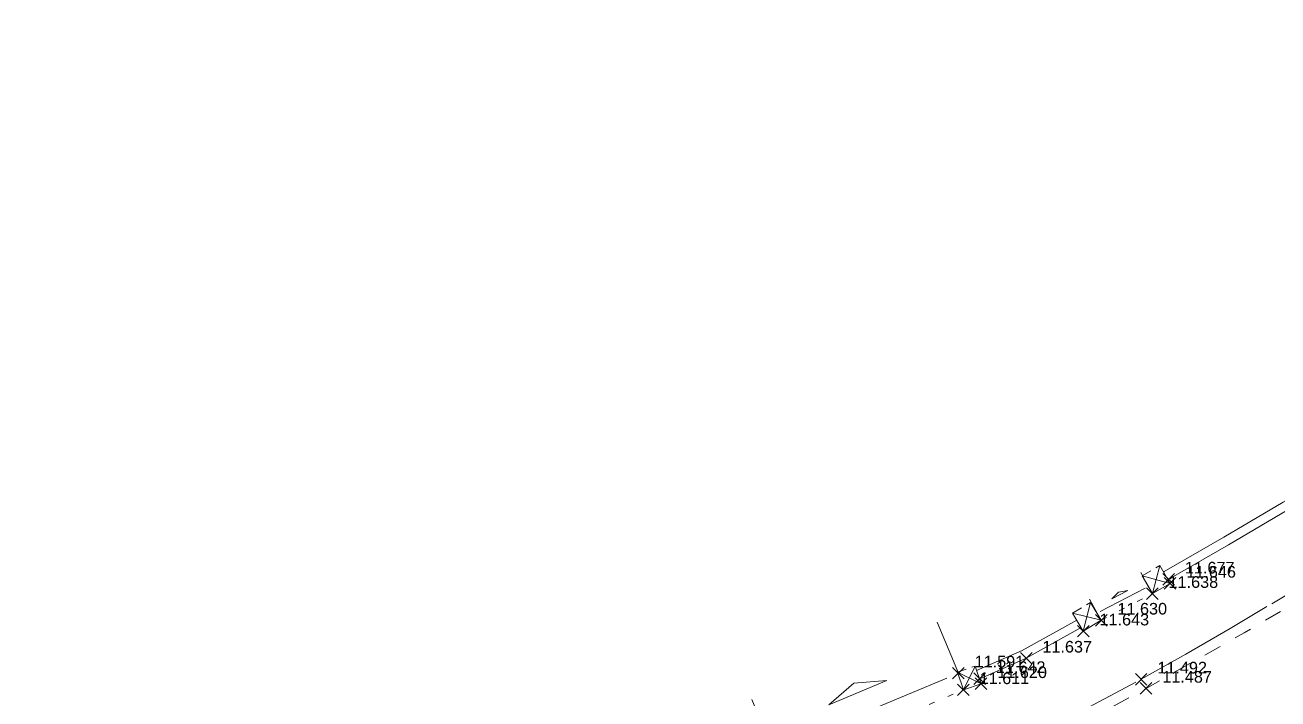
# Model space of a CAD drawing. Header units: metres. Extents: x 1224602 to 1224842, y 7187490 to 7187733.
# Drawn here: x 1224791.57 to 1224813.13, y 7187611.93 to 7187623.53 of the extents above; entities that cross this region are included whole.
import ezdxf

# ---------------------------------------------------------------- set-up
doc = ezdxf.new("R2010")
doc.units = ezdxf.units.M
doc.header["$PDMODE"] = 3
doc.header["$PDSIZE"] = 0.1
for name, pattern in [('LL_0822', [2.5, 2.5, 0]), ('LL_0824', [0.35, 0.1, -0.25]), ('LL_0829', [0.6, 0.3, -0.3]), ('SL_1146', [2.5, 2.5, 0]), ('Socle_Continu', [2.5, 2.5, 0])]:
    doc.linetypes.add(name, pattern=pattern)
for name, color, linetype, lineweight in [('CLOTU_SCS', 212, 'Socle_Continu', 13), ('SIGTA_SCI', 7, 'Socle_Continu', 13), ('SIGTO_SCI', 255, 'Socle_Continu', 13), ('VOIRI_SCS', 7, 'Socle_Continu', 13)]:
    doc.layers.add(name, color=color, linetype=linetype, lineweight=lineweight)
doc.styles.get("Standard").update_dxf_attribs({"font": 'arial.ttf'})

# ---------------------------------------------------------------- blocks, each defined once
blk = doc.blocks.new('YP_1521')
at = {"layer": 'SIGTO_SCI', "color": 7, "linetype": 'Socle_Continu'}
blk.add_point((0, 0), dxfattribs=at)
at = {"layer": 'SIGTA_SCI', "linetype": 'Socle_Continu'}
blk.add_attdef('ALT', (0.278, 0.099), '', height=0.2, dxfattribs=at)
at = {"layer": 'SIGTA_SCI', "linetype": 'Socle_Continu', "flags": 9}
blk.add_attdef('CALQUE_ALT', (1.69, -1.18), '', height=0.2, dxfattribs=at)
at = {"layer": 'SIGTO_SCI', "linetype": 'Socle_Continu', "flags": 9}
for tag, p in [('ID', (1.69, 0.105)), ('NATURE', (1.69, -0.216)), ('FAMILLE', (1.69, -0.538)), ('CALQUE', (1.69, -0.859)), ('PCRS', (1.69, -1.823))]:
    blk.add_attdef(tag, p, '', height=0.2, dxfattribs=at)
blk = doc.blocks.new('SP_1162')
at = {"layer": 'CLOTU_SCS', "linetype": 'Socle_Continu'}
for p, q in [((0, 0), (1, 1)), ((0, 1), (1, 0))]:
    blk.add_line(p, q, dxfattribs=at)
at = {"layer": 'CLOTU_SCS', "linetype": 'Socle_Continu', "flags": 128}
blk.add_lwpolyline([(1, 0), (0, 0), (0, 1), (1, 1)], close=True, dxfattribs=at)
at = {"layer": 'CLOTU_SCS', "linetype": 'Socle_Continu', "flags": 9}
for tag, p in [('NATURE', (1.089, -0.022)), ('ID', (1.089, 0.299)), ('CALQUE', (1.089, -0.665)), ('FAMILLE', (1.089, -0.344)), ('PCRS', (1.089, -0.986))]:
    blk.add_attdef(tag, p, '', height=0.2, dxfattribs=at)
blk = doc.blocks.new('SP_1161')
at = {"layer": 'CLOTU_SCS', "linetype": 'Socle_Continu'}
for p, q in [((0, 0), (0, 0.2745)), ((1, 0.2745), (1, 0)), ((0.5, 0.1545), (0.3438, 0.103)), ((0.6563, 0.103), (0.5, 0.1545)), ((0.3438, 0.103), (0.6563, 0.103)), ((0.0625, 0), (0.9375, 0))]:
    blk.add_line(p, q, dxfattribs=at)
at = {"layer": 'CLOTU_SCS', "linetype": 'Socle_Continu', "flags": 9}
for tag, p in [('ID', (1.3598, 0.3853)), ('NATURE', (1.3598, 0.0641)), ('FAMILLE', (1.3598, -0.2572)), ('CALQUE', (1.3598, -0.5785)), ('PCRS', (1.3598, -0.8998))]:
    blk.add_attdef(tag, p, '', height=0.2, dxfattribs=at)

msp = doc.modelspace()

# ---------------------------------------------------------------- linework, layer by layer
at = {"layer": 'CLOTU_SCS', "linetype": 'SL_1146', "flags": 128}
for points in [[(1224811.158, 7187614.11), (1224811.17, 7187614.117), (1224812.197, 7187614.709), (1224813.216, 7187615.311), (1224813.495, 7187615.48), (1224814.222, 7187615.932), (1224815.219, 7187616.571), (1224816.624, 7187617.493), (1224816.896, 7187617.675), (1224817.718, 7187618.249), (1224818.117, 7187618.547), (1224818.505, 7187618.857), (1224819.447, 7187619.681), (1224820.294, 7187620.433), (1224821.763, 7187621.758), (1224822.486, 7187622.431), (1224823.145, 7187623.065), (1224823.197, 7187623.115), (1224823.897, 7187623.812), (1224824.584, 7187624.521), (1224825.257, 7187625.243), (1224825.918, 7187625.978), (1224826.523, 7187626.678), (1224827.109, 7187627.393), (1224827.67, 7187628.127), (1224827.938, 7187628.501), (1224828.025, 7187628.628), (1224828.196, 7187628.881), (1224828.446, 7187629.268), (1224828.687, 7187629.661), (1224828.919, 7187630.06), (1224829.141, 7187630.464), (1224829.355, 7187630.873), (1224829.56, 7187631.286), (1224829.946, 7187632.128), (1224830.138, 7187632.587), (1224830.319, 7187633.05), (1224830.49, 7187633.517), (1224830.648, 7187633.988), (1224830.792, 7187634.463), (1224830.923, 7187634.941), (1224831.04, 7187635.422), (1224831.144, 7187635.922), (1224831.226, 7187636.394), (1224831.295, 7187636.884), (1224831.351, 7187637.376), (1224831.393, 7187637.871), (1224831.423, 7187638.367), (1224831.44, 7187638.864), (1224831.447, 7187639.362), (1224831.444, 7187639.859), (1224831.422, 7187640.611), (1224831.38, 7187641.362), (1224831.319, 7187642.111), (1224831.239, 7187642.859), (1224831.175, 7187643.367), (1224831.142, 7187643.605), (1224831.025, 7187644.348), (1224830.879, 7187645.084), (1224830.793, 7187645.447), (1224830.696, 7187645.806), (1224830.554, 7187646.275), (1224830.396, 7187646.74), (1224830.056, 7187647.662), (1224826.914, 7187654.116)], [(1224811.233, 7187613.98), (1224811.245, 7187613.987), (1224812.272, 7187614.579), (1224813.293, 7187615.182), (1224813.574, 7187615.353), (1224814.302, 7187615.805), (1224815.301, 7187616.445), (1224816.707, 7187617.368), (1224816.981, 7187617.551), (1224817.806, 7187618.127), (1224818.209, 7187618.428), (1224818.602, 7187618.742), (1224819.546, 7187619.569), (1224820.394, 7187620.321), (1224821.865, 7187621.647), (1224822.589, 7187622.322), (1224823.25, 7187622.957), (1224823.302, 7187623.009), (1224824.004, 7187623.707), (1224824.692, 7187624.418), (1224825.368, 7187625.142), (1224826.03, 7187625.878), (1224826.638, 7187626.582), (1224827.227, 7187627.3), (1224827.79, 7187628.038), (1224828.06, 7187628.415), (1224828.149, 7187628.543), (1224828.321, 7187628.799), (1224828.573, 7187629.189), (1224828.816, 7187629.584), (1224829.049, 7187629.986), (1224829.274, 7187630.393), (1224829.489, 7187630.805), (1224829.696, 7187631.222), (1224830.083, 7187632.068), (1224830.277, 7187632.531), (1224830.46, 7187632.997), (1224830.631, 7187633.468), (1224830.79, 7187633.943), (1224830.936, 7187634.421), (1224831.068, 7187634.903), (1224831.186, 7187635.389), (1224831.291, 7187635.894), (1224831.374, 7187636.37), (1224831.444, 7187636.865), (1224831.5, 7187637.362), (1224831.543, 7187637.86), (1224831.572, 7187638.36), (1224831.59, 7187638.86), (1224831.597, 7187639.361), (1224831.594, 7187639.862), (1224831.572, 7187640.618), (1224831.53, 7187641.372), (1224831.468, 7187642.125), (1224831.388, 7187642.876), (1224831.324, 7187643.387), (1224831.291, 7187643.627), (1224831.172, 7187644.374), (1224831.025, 7187645.116), (1224830.938, 7187645.483), (1224830.841, 7187645.848), (1224830.696, 7187646.321), (1224830.537, 7187646.79), (1224830.194, 7187647.721), (1224827.049, 7187654.18)], [(1224807.94, 7187612.414), (1224808.727, 7187612.761), (1224809.662, 7187613.282)], [(1224807.993, 7187612.274), (1224808.794, 7187612.626), (1224809.74, 7187613.153)]]:
    msp.add_lwpolyline(points, dxfattribs=at)
at = {"layer": 'VOIRI_SCS', "linetype": 'LL_0829', "flags": 128}
msp.add_lwpolyline([(1224724.034, 7187627.945), (1224724.202, 7187628.224), (1224726.87, 7187634.426), (1224730.625, 7187643.104), (1224731.102, 7187644.194), (1224732.308, 7187646.951), (1224733.907, 7187650.659), (1224734.709, 7187652.528), (1224735.526, 7187654.382), (1224736.479, 7187656.545), (1224737.677, 7187659.395), (1224738.379, 7187661.013), (1224739.599, 7187663.79), (1224739.988, 7187664.723), (1224743.133, 7187672.052), (1224744, 7187673.998), (1224744.29, 7187674.651), (1224745.698, 7187677.941), (1224748.364, 7187684.148), (1224750.773, 7187689.646), (1224751.073, 7187690.345), (1224751.387, 7187691.034), (1224751.554, 7187691.372), (1224751.731, 7187691.704), (1224751.919, 7187692.029), (1224752.12, 7187692.345), (1224752.335, 7187692.653), (1224752.562, 7187692.953), (1224752.799, 7187693.246), (1224753.045, 7187693.533), (1224753.561, 7187694.09), (1224754.095, 7187694.632), (1224754.713, 7187695.229), (1224755.028, 7187695.519), (1224755.35, 7187695.799), (1224755.679, 7187696.069), (1224756.017, 7187696.327), (1224756.365, 7187696.569), (1224756.724, 7187696.796), (1224757.093, 7187697.006), (1224757.473, 7187697.2), (1224757.861, 7187697.378), (1224758.257, 7187697.541), (1224758.659, 7187697.69), (1224759.067, 7187697.825), (1224759.479, 7187697.947), (1224759.895, 7187698.056), (1224760.344, 7187698.16), (1224760.795, 7187698.25), (1224761.249, 7187698.326), (1224761.703, 7187698.388), (1224762.16, 7187698.435), (1224762.617, 7187698.467), (1224763.075, 7187698.484), (1224763.533, 7187698.485), (1224763.991, 7187698.472), (1224764.449, 7187698.443), (1224764.906, 7187698.398), (1224765.361, 7187698.337), (1224765.813, 7187698.26), (1224766.262, 7187698.166), (1224766.707, 7187698.055), (1224767.146, 7187697.927), (1224768.078, 7187697.607), (1224773.728, 7187695.548), (1224776.608, 7187694.496), (1224779.623, 7187693.399), (1224782.465, 7187692.323), (1224789.073, 7187689.945), (1224794.902, 7187687.818), (1224796.778, 7187687.116), (1224799.656, 7187686.091), (1224801.113, 7187685.539), (1224803.978, 7187684.486), (1224804.92, 7187684.146), (1224805.867, 7187683.795), (1224806.817, 7187683.428), (1224807.761, 7187683.045), (1224808.696, 7187682.64), (1224809.623, 7187682.212), (1224810.537, 7187681.754), (1224810.987, 7187681.513), (1224811.432, 7187681.262), (1224811.871, 7187681), (1224812.301, 7187680.728), (1224812.723, 7187680.443), (1224813.136, 7187680.145), (1224813.539, 7187679.833), (1224813.932, 7187679.508), (1224814.315, 7187679.171), (1224814.69, 7187678.824), (1224815.057, 7187678.468), (1224815.417, 7187678.104), (1224816.117, 7187677.355), (1224816.794, 7187676.586), (1224817.123, 7187676.194), (1224817.443, 7187675.795), (1224817.754, 7187675.39), (1224818.055, 7187674.978), (1224818.345, 7187674.559), (1224818.623, 7187674.131), (1224819.017, 7187673.479), (1224819.394, 7187672.817), (1224820.126, 7187671.479), (1224820.426, 7187670.919), (1224821.79, 7187668.228), (1224823.547, 7187664.606), (1224824.926, 7187661.775), (1224827.094, 7187657.329), (1224828.446, 7187654.62), (1224830.201, 7187651.007), (1224830.875, 7187649.632), (1224831.199, 7187648.938), (1224831.507, 7187648.236), (1224831.793, 7187647.527), (1224832.054, 7187646.808), (1224832.284, 7187646.08), (1224832.474, 7187645.355), (1224832.477, 7187645.342), (1224832.632, 7187644.595), (1224832.753, 7187643.841), (1224832.845, 7187643.082), (1224832.915, 7187642.321), (1224832.972, 7187641.513), (1224833.01, 7187640.704), (1224833.031, 7187639.894), (1224833.035, 7187639.269), (1224833.034, 7187639.083), (1224833.018, 7187638.271), (1224832.975, 7187637.46), (1224832.897, 7187636.653), (1224832.844, 7187636.252), (1224832.779, 7187635.853), (1224832.697, 7187635.433), (1224832.602, 7187635.015), (1224832.496, 7187634.6), (1224832.38, 7187634.187), (1224832.122, 7187633.367), (1224831.837, 7187632.554), (1224831.718, 7187632.233), (1224831.533, 7187631.748), (1224831.21, 7187630.951), (1224831.038, 7187630.558), (1224830.856, 7187630.169), (1224830.665, 7187629.786), (1224830.462, 7187629.41), (1224830.105, 7187628.811), (1224829.722, 7187628.228), (1224829.318, 7187627.657), (1224828.9, 7187627.096), (1224828.737, 7187626.882), (1224828.042, 7187625.992), (1224827.603, 7187625.45), (1224827.153, 7187624.918), (1224826.605, 7187624.3), (1224826.043, 7187623.696), (1224825.468, 7187623.102), (1224824.884, 7187622.518), (1224824.691, 7187622.328), (1224823.697, 7187621.37), (1224822.496, 7187620.237), (1224821.31, 7187619.135), (1224820.705, 7187618.597), (1224820.214, 7187618.179), (1224820.087, 7187618.074), (1224819.454, 7187617.571), (1224818.806, 7187617.085), (1224818.148, 7187616.614), (1224817.481, 7187616.153), (1224816.674, 7187615.613), (1224815.86, 7187615.084), (1224815.04, 7187614.566), (1224814.356, 7187614.144), (1224814.214, 7187614.057), (1224813.382, 7187613.557), (1224812.546, 7187613.066), (1224810.857, 7187612.108), (1224809.731, 7187611.497), (1224809.162, 7187611.201), (1224808.589, 7187610.915), (1224808.011, 7187610.641), (1224807.427, 7187610.381), (1224807.186, 7187610.278), (1224806.836, 7187610.135), (1224806.241, 7187609.902), (1224805.528, 7187609.631), (1224804.812, 7187609.371), (1224804.309, 7187609.198), (1224804.091, 7187609.127), (1224803.364, 7187608.902), (1224802.631, 7187608.693), (1224801.895, 7187608.498), (1224800.414, 7187608.132), (1224798.436, 7187607.674), (1224797.443, 7187607.46), (1224796.449, 7187607.258), (1224795.451, 7187607.071), (1224794.45, 7187606.899), (1224793.447, 7187606.742), (1224792.441, 7187606.602), (1224790.953, 7187606.423), (1224789.463, 7187606.261), (1224783.421, 7187605.668), (1224780.396, 7187605.374), (1224779.544, 7187605.287), (1224769.822, 7187604.297), (1224765.881, 7187603.889), (1224760.59, 7187603.346), (1224760.558, 7187603.241), (1224760.498, 7187603.176)], dxfattribs=at)
at = {"layer": 'VOIRI_SCS', "linetype": 'LL_0822', "flags": 128}
msp.add_lwpolyline([(1224817.334, 7187616.281), (1224816.818, 7187615.923), (1224816.081, 7187615.436), (1224815.334, 7187614.965), (1224814.25, 7187614.305), (1224813.824, 7187614.047), (1224812.306, 7187613.141), (1224811.542, 7187612.698), (1224810.772, 7187612.266), (1224809.873, 7187611.783), (1224808.964, 7187611.317), (1224808.047, 7187610.869), (1224807.118, 7187610.444), (1224806.653, 7187610.252), (1224806.183, 7187610.069), (1224805.237, 7187609.722), (1224804.642, 7187609.521), (1224804.259, 7187609.397), (1224804.044, 7187609.33), (1224802.839, 7187608.976), (1224801.626, 7187608.649), (1224800.407, 7187608.342), (1224798.725, 7187607.94), (1224797.036, 7187607.571), (1224796.437, 7187607.45), (1224796.188, 7187607.402), (1224795.338, 7187607.245), (1224794.485, 7187607.098), (1224793.631, 7187606.962), (1224792.83, 7187606.845), (1224792.432, 7187606.791), (1224792.027, 7187606.741), (1224790.416, 7187606.567), (1224789.42, 7187606.462), (1224784.417, 7187605.958), (1224783.392, 7187605.855), (1224781.373, 7187605.661), (1224780.363, 7187605.566), (1224779.503, 7187605.478), (1224769.808, 7187604.495), (1224768.794, 7187604.391), (1224766.788, 7187604.202), (1224765.885, 7187604.096)], dxfattribs=at)
at = {"layer": 'VOIRI_SCS', "linetype": 'LL_0824', "flags": 128}
for points in [[(1224810.085, 7187613.28), (1224810.964, 7187613.739)], [(1224804.547, 7187610.734), (1224807.714, 7187612.083)]]:
    msp.add_lwpolyline(points, dxfattribs=at)

# ---------------------------------------------------------------- block references
at = {"layer": 'CLOTU_SCS', "color": 6, "linetype": 'Socle_Continu'}
for p, xscale, yscale, rotation in [((1224810.964, 7187613.739), 0.3529807697127217, 0.3529807697127217, 29.99880327682752), ((1224809.776, 7187613.093), 0.3607554316520298, 0.3607554316520298, 31.15376699116262), ((1224807.714, 7187612.083), 0.3206919402517472, 0.3206919402517472, 18.95615179383772)]:
    msp.add_blockref('SP_1162', p, dxfattribs=dict(at, xscale=xscale, yscale=yscale, rotation=rotation))
at = {"layer": 'CLOTU_SCS', "linetype": 'Socle_Continu', "xscale": 0.99506089976006, "yscale": 0.99506089976006, "zscale": 1.011975203535348, "rotation": 27.57250452986824}
msp.add_blockref('SP_1161', (1224810.012, 7187613.4), dxfattribs=at)
at = {"layer": 'CLOTU_SCS', "linetype": 'Socle_Continu', "xscale": 3.457907386560296, "yscale": 3.457907386560296, "rotation": 22.63289945265926}
msp.add_blockref('SP_1161', (1224804.437, 7187611.039), dxfattribs=at)
at = {"layer": 'SIGTO_SCI', "linetype": 'Socle_Continu'}
ref = msp.add_blockref('YP_1521', (1224811.245, 7187613.987), dxfattribs=at)
ref.add_attrib('ALT', '11.677', (1224811.523, 7187614.086), dxfattribs={"layer": 'SIGTA_SCI', "linetype": 'Socle_Continu', "height": 0.2})
ref = msp.add_blockref('YP_1521', (1224811.27, 7187613.916), dxfattribs=at)
ref.add_attrib('ALT', '11.646', (1224811.548, 7187614.014), dxfattribs={"layer": 'SIGTA_SCI', "linetype": 'Socle_Continu', "height": 0.2})
ref = msp.add_blockref('YP_1521', (1224810.964, 7187613.739), dxfattribs=at)
ref.add_attrib('ALT', '11.638', (1224811.242, 7187613.838), dxfattribs={"layer": 'SIGTA_SCI', "linetype": 'Socle_Continu', "height": 0.2})
ref = msp.add_blockref('YP_1521', (1224810.085, 7187613.28), dxfattribs=at)
ref.add_attrib('ALT', '11.630', (1224810.363, 7187613.379), dxfattribs={"layer": 'SIGTA_SCI', "linetype": 'Socle_Continu', "height": 0.2})
ref = msp.add_blockref('YP_1521', (1224809.776, 7187613.093), dxfattribs=at)
ref.add_attrib('ALT', '11.643', (1224810.054, 7187613.192), dxfattribs={"layer": 'SIGTA_SCI', "linetype": 'Socle_Continu', "height": 0.2})
ref = msp.add_blockref('YP_1521', (1224808.794, 7187612.626), dxfattribs=at)
ref.add_attrib('ALT', '11.637', (1224809.072, 7187612.725), dxfattribs={"layer": 'SIGTA_SCI', "linetype": 'Socle_Continu', "height": 0.2})
ref = msp.add_blockref('YP_1521', (1224807.628, 7187612.37), dxfattribs=at)
ref.add_attrib('ALT', '11.591', (1224807.906, 7187612.469), dxfattribs={"layer": 'SIGTA_SCI', "linetype": 'Socle_Continu', "height": 0.2})
ref = msp.add_blockref('YP_1521', (1224807.993, 7187612.274), dxfattribs=at)
ref.add_attrib('ALT', '11.642', (1224808.271, 7187612.373), dxfattribs={"layer": 'SIGTA_SCI', "linetype": 'Socle_Continu', "height": 0.2})
ref = msp.add_blockref('YP_1521', (1224808.018, 7187612.188), dxfattribs=at)
ref.add_attrib('ALT', '11.620', (1224808.296, 7187612.286), dxfattribs={"layer": 'SIGTA_SCI', "linetype": 'Socle_Continu', "height": 0.2})
ref = msp.add_blockref('YP_1521', (1224810.772, 7187612.266), dxfattribs=at)
ref.add_attrib('ALT', '11.492', (1224811.05, 7187612.365), dxfattribs={"layer": 'SIGTA_SCI', "linetype": 'Socle_Continu', "height": 0.2})
ref = msp.add_blockref('YP_1521', (1224807.714, 7187612.083), dxfattribs=at)
ref.add_attrib('ALT', '11.611', (1224807.992, 7187612.182), dxfattribs={"layer": 'SIGTA_SCI', "linetype": 'Socle_Continu', "height": 0.2})
ref = msp.add_blockref('YP_1521', (1224810.857, 7187612.108), dxfattribs=at)
ref.add_attrib('ALT', '11.487', (1224811.135, 7187612.207), dxfattribs={"layer": 'SIGTA_SCI', "linetype": 'Socle_Continu', "height": 0.2})

doc.saveas('drawing.dxf')
